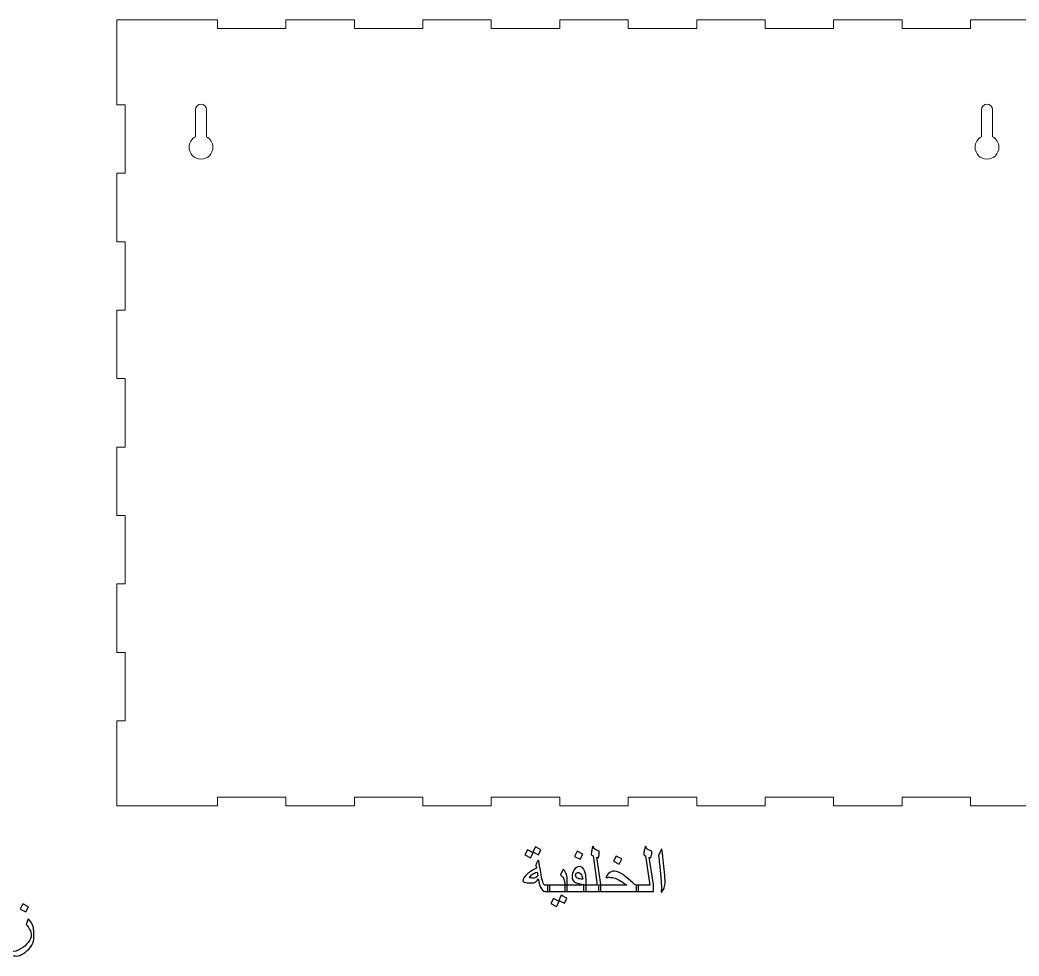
# Model space of a CAD drawing. Header units: millimetres. Extents: x -861 to 465, y -411 to 387.
# Drawn here: x -247.6 to 108.3, y -336.8 to -3.2 of the extents above; entities that cross this region are included whole.
import ezdxf

# ---------------------------------------------------------------- set-up
doc = ezdxf.new("R2010")
doc.units = ezdxf.units.MM
doc.header["$MEASUREMENT"] = 0
doc.layers.add('Layer 1', color=7, linetype='Continuous')

msp = doc.modelspace()

# ---------------------------------------------------------------- linework, layer by layer
at = {"layer": 'Layer 1', "lineweight": 9}
for points in [[(-213.146, -3.2077), (-213.146, -3.2077), (-213.146, -33.4527), (-213.146, -33.4527)], [(-201.681, -3.2077), (-201.681, -3.2077), (-213.146, -3.2077), (-213.146, -3.2077)], [(-177.291, -3.2077), (-177.291, -3.2077), (-201.681, -3.2077), (-201.681, -3.2077)], [(-177.291, -6.2077), (-177.291, -6.2077), (-177.291, -3.2077), (-177.291, -3.2077)], [(-152.901, -3.2077), (-152.901, -3.2077), (-152.901, -6.2077), (-152.901, -6.2077)], [(-128.511, -3.2077), (-128.511, -3.2077), (-152.901, -3.2077), (-152.901, -3.2077)], [(-128.511, -6.2077), (-128.511, -6.2077), (-128.511, -3.2077), (-128.511, -3.2077)], [(-104.121, -3.2077), (-104.121, -3.2077), (-104.121, -6.2077), (-104.121, -6.2077)], [(-79.731, -3.2077), (-79.731, -3.2077), (-104.121, -3.2077), (-104.121, -3.2077)], [(-79.731, -6.2077), (-79.731, -6.2077), (-79.731, -3.2077), (-79.731, -3.2077)], [(-55.341, -3.2077), (-55.341, -3.2077), (-55.341, -6.2077), (-55.341, -6.2077)], [(-43.146, -3.2077), (-43.146, -3.2077), (-55.341, -3.2077), (-55.341, -3.2077)], [(-30.951, -3.2077), (-30.951, -3.2077), (-43.146, -3.2077), (-43.146, -3.2077)], [(-30.951, -6.2077), (-30.951, -6.2077), (-30.951, -3.2077), (-30.951, -3.2077)], [(-6.561, -3.2077), (-6.561, -3.2077), (-6.561, -6.2077), (-6.561, -6.2077)], [(17.829, -3.2077), (17.829, -3.2077), (-6.561, -3.2077), (-6.561, -3.2077)], [(17.829, -6.2077), (17.829, -6.2077), (17.829, -3.2077), (17.829, -3.2077)], [(42.219, -3.2077), (42.219, -3.2077), (42.219, -6.2077), (42.219, -6.2077)], [(66.609, -3.2077), (66.609, -3.2077), (42.219, -3.2077), (42.219, -3.2077)], [(66.609, -6.2077), (66.609, -6.2077), (66.609, -3.2077), (66.609, -3.2077)], [(90.999, -3.2077), (90.999, -3.2077), (90.999, -6.2077), (90.999, -6.2077)], [(126.854, -3.2077), (126.854, -3.2077), (90.999, -3.2077), (90.999, -3.2077)], [(-152.901, -6.2077), (-152.901, -6.2077), (-177.291, -6.2077), (-177.291, -6.2077)], [(-104.121, -6.2077), (-104.121, -6.2077), (-128.511, -6.2077), (-128.511, -6.2077)], [(-55.341, -6.2077), (-55.341, -6.2077), (-79.731, -6.2077), (-79.731, -6.2077)], [(-6.561, -6.2077), (-6.561, -6.2077), (-30.951, -6.2077), (-30.951, -6.2077)], [(42.219, -6.2077), (42.219, -6.2077), (17.829, -6.2077), (17.829, -6.2077)], [(90.999, -6.2077), (90.999, -6.2077), (66.609, -6.2077), (66.609, -6.2077)], [(-213.146, -33.4527), (-213.146, -33.4527), (-210.146, -33.4527), (-210.146, -33.4527)], [(-210.146, -33.4527), (-210.146, -33.4527), (-210.146, -57.8427), (-210.146, -57.8427)], [(-213.146, -57.8427), (-213.146, -57.8427), (-213.146, -82.2327), (-213.146, -82.2327)], [(-210.146, -57.8427), (-210.146, -57.8427), (-213.146, -57.8427), (-213.146, -57.8427)], [(-213.146, -82.2327), (-213.146, -82.2327), (-210.146, -82.2327), (-210.146, -82.2327)], [(-210.146, -82.2327), (-210.146, -82.2327), (-210.146, -106.6227), (-210.146, -106.6227)], [(-213.146, -106.6227), (-213.146, -106.6227), (-213.146, -131.0127), (-213.146, -131.0127)], [(-210.146, -106.6227), (-210.146, -106.6227), (-213.146, -106.6227), (-213.146, -106.6227)], [(-213.146, -131.0127), (-213.146, -131.0127), (-210.146, -131.0127), (-210.146, -131.0127)], [(-210.146, -131.0127), (-210.146, -131.0127), (-210.146, -155.4027), (-210.146, -155.4027)], [(-213.146, -155.4027), (-213.146, -155.4027), (-213.146, -179.7927), (-213.146, -179.7927)], [(-210.146, -155.4027), (-210.146, -155.4027), (-213.146, -155.4027), (-213.146, -155.4027)], [(-213.146, -179.7927), (-213.146, -179.7927), (-210.146, -179.7927), (-210.146, -179.7927)], [(-210.146, -179.7927), (-210.146, -179.7927), (-210.146, -204.1827), (-210.146, -204.1827)], [(-213.146, -204.1827), (-213.146, -204.1827), (-213.146, -228.5727), (-213.146, -228.5727)], [(-210.146, -204.1827), (-210.146, -204.1827), (-213.146, -204.1827), (-213.146, -204.1827)], [(-213.146, -228.5727), (-213.146, -228.5727), (-210.146, -228.5727), (-210.146, -228.5727)], [(-210.146, -228.5727), (-210.146, -228.5727), (-210.146, -252.9627), (-210.146, -252.9627)], [(-213.146, -252.9627), (-213.146, -252.9627), (-213.146, -283.2077), (-213.146, -283.2077)], [(-210.146, -252.9627), (-210.146, -252.9627), (-213.146, -252.9627), (-213.146, -252.9627)], [(-177.291, -280.2077), (-177.291, -280.2077), (-152.901, -280.2077), (-152.901, -280.2077)], [(-177.291, -283.2077), (-177.291, -283.2077), (-177.291, -280.2077), (-177.291, -280.2077)], [(-152.901, -280.2077), (-152.901, -280.2077), (-152.901, -283.2077), (-152.901, -283.2077)], [(-128.511, -280.2077), (-128.511, -280.2077), (-104.121, -280.2077), (-104.121, -280.2077)], [(-128.511, -283.2077), (-128.511, -283.2077), (-128.511, -280.2077), (-128.511, -280.2077)], [(-104.121, -280.2077), (-104.121, -280.2077), (-104.121, -283.2077), (-104.121, -283.2077)], [(-79.731, -280.2077), (-79.731, -280.2077), (-55.341, -280.2077), (-55.341, -280.2077)], [(-79.731, -283.2077), (-79.731, -283.2077), (-79.731, -280.2077), (-79.731, -280.2077)], [(-55.341, -280.2077), (-55.341, -280.2077), (-55.341, -283.2077), (-55.341, -283.2077)], [(-30.951, -280.2077), (-30.951, -280.2077), (-6.561, -280.2077), (-6.561, -280.2077)], [(-30.951, -283.2077), (-30.951, -283.2077), (-30.951, -280.2077), (-30.951, -280.2077)], [(-6.561, -280.2077), (-6.561, -280.2077), (-6.561, -283.2077), (-6.561, -283.2077)], [(17.829, -280.2077), (17.829, -280.2077), (42.219, -280.2077), (42.219, -280.2077)], [(17.829, -283.2077), (17.829, -283.2077), (17.829, -280.2077), (17.829, -280.2077)], [(42.219, -280.2077), (42.219, -280.2077), (42.219, -283.2077), (42.219, -283.2077)], [(66.609, -280.2077), (66.609, -280.2077), (90.999, -280.2077), (90.999, -280.2077)], [(66.609, -283.2077), (66.609, -283.2077), (66.609, -280.2077), (66.609, -280.2077)], [(90.999, -280.2077), (90.999, -280.2077), (90.999, -283.2077), (90.999, -283.2077)], [(-213.146, -283.2077), (-213.146, -283.2077), (-177.291, -283.2077), (-177.291, -283.2077)], [(-152.901, -283.2077), (-152.901, -283.2077), (-128.511, -283.2077), (-128.511, -283.2077)], [(-104.121, -283.2077), (-104.121, -283.2077), (-79.731, -283.2077), (-79.731, -283.2077)], [(-55.341, -283.2077), (-55.341, -283.2077), (-43.146, -283.2077), (-43.146, -283.2077)], [(-43.146, -283.2077), (-43.146, -283.2077), (-30.951, -283.2077), (-30.951, -283.2077)], [(-6.561, -283.2077), (-6.561, -283.2077), (17.829, -283.2077), (17.829, -283.2077)], [(42.219, -283.2077), (42.219, -283.2077), (66.609, -283.2077), (66.609, -283.2077)], [(90.999, -283.2077), (90.999, -283.2077), (115.389, -283.2077), (115.389, -283.2077)]]:
    msp.add_open_spline(points, degree=3, dxfattribs=at)
at = {"layer": 'Layer 1', "color": 250, "lineweight": 18}
for points in [[(-181.146, -44.8068), (-181.146, -44.8068), (-181.146, -35.2077), (-181.146, -35.2077), (-181.146, -35.2077), (-181.146, -34.1077), (-182.046, -33.2077), (-183.146, -33.2077), (-183.146, -33.2077), (-184.246, -33.2077), (-185.146, -34.1077), (-185.146, -35.2077), (-185.146, -35.2077), (-185.146, -35.2077), (-185.146, -44.8068), (-185.146, -44.8068)], [(94.854, -44.8068), (94.854, -44.8068), (94.854, -35.2077), (94.854, -35.2077), (94.854, -35.2077), (94.854, -34.1077), (95.754, -33.2077), (96.854, -33.2077), (96.854, -33.2077), (97.954, -33.2077), (98.854, -34.1077), (98.854, -35.2077), (98.854, -35.2077), (98.854, -35.2077), (98.854, -44.8068), (98.854, -44.8068)], [(-185.146, -44.8068), (-186.4849, -45.5221), (-187.396, -46.9335), (-187.396, -48.5577), (-187.396, -48.5577), (-187.396, -50.9049), (-185.4932, -52.8077), (-183.146, -52.8077), (-183.146, -52.8077), (-180.7988, -52.8077), (-178.896, -50.9049), (-178.896, -48.5577), (-178.896, -48.5577), (-178.896, -46.9335), (-179.8071, -45.5221), (-181.146, -44.8068)], [(98.854, -44.8068), (100.1929, -45.5221), (101.104, -46.9335), (101.104, -48.5577), (101.104, -48.5577), (101.104, -50.9049), (99.2012, -52.8077), (96.854, -52.8077), (96.854, -52.8077), (94.5068, -52.8077), (92.604, -50.9049), (92.604, -48.5577), (92.604, -48.5577), (92.604, -46.9335), (93.5151, -45.5221), (94.854, -44.8068)]]:
    msp.add_open_spline(points, degree=3, knots=[0, 0, 0, 0, 0.2, 0.2, 0.2, 0.2, 0.4, 0.4, 0.4, 0.4, 0.6, 0.6, 0.6, 0.6, 1, 1, 1, 1], dxfattribs=at)
at = {"layer": 'Layer 1', "color": 250}
for points, knots in [([(-64.8462, -300.0087), (-64.8462, -300.0087), (-65.7648, -301.7867), (-65.7648, -301.7867), (-65.7648, -301.7867), (-65.7648, -301.7867), (-67.7926, -300.7326), (-67.7926, -300.7326), (-67.7926, -300.7326), (-67.7926, -300.7326), (-66.8359, -298.9419), (-66.8359, -298.9419), (-66.8359, -298.9419), (-66.8359, -298.9419), (-64.8462, -300.0087), (-64.8462, -300.0087)], [0, 0, 0, 0, 0.2, 0.2, 0.2, 0.2, 0.4, 0.4, 0.4, 0.4, 0.6, 0.6, 0.6, 0.6, 1, 1, 1, 1]), ([(-62.0268, -298.8657), (-62.0268, -298.8657), (-62.9412, -300.6691), (-62.9412, -300.6691), (-62.9412, -300.6691), (-62.9412, -300.6691), (-64.9732, -299.6277), (-64.9732, -299.6277), (-64.9732, -299.6277), (-64.9732, -299.6277), (-64.0334, -297.8243), (-64.0334, -297.8243), (-64.0334, -297.8243), (-64.0334, -297.8243), (-62.0268, -298.8657), (-62.0268, -298.8657)], [0, 0, 0, 0, 0.2, 0.2, 0.2, 0.2, 0.4, 0.4, 0.4, 0.4, 0.6, 0.6, 0.6, 0.6, 1, 1, 1, 1]), ([(-40.7205, -313.7247), (-40.7205, -313.7247), (-46.8419, -313.7247), (-46.8419, -313.7247), (-46.8419, -313.7247), (-46.8419, -313.7247), (-46.8419, -311.5657), (-46.8419, -311.5657), (-46.8419, -311.5657), (-46.8419, -311.5657), (-41.9651, -311.5657), (-41.9651, -311.5657), (-41.9651, -311.5657), (-41.9651, -311.5657), (-43.4891, -301.0162), (-43.4891, -301.0162), (-43.4891, -301.0162), (-43.4891, -301.0162), (-44.1241, -300.7114), (-44.1241, -300.7114), (-44.1241, -300.7114), (-44.1241, -300.1442), (-44.0733, -299.6108), (-43.9759, -299.1112), (-43.9759, -299.1112), (-43.8743, -298.6159), (-43.7262, -298.1291), (-43.5272, -297.6634), (-43.5272, -297.6634), (-43.5272, -297.6634), (-43.3367, -297.7989), (-43.3367, -297.7989), (-43.3367, -297.7989), (-43.3367, -298.2773), (-43.0658, -298.6371), (-42.5197, -298.8784), (-42.5197, -298.8784), (-42.1048, -299.0435), (-41.6815, -299.2086), (-41.2539, -299.3737), (-41.2539, -299.3737), (-41.2539, -299.7843), (-41.2878, -300.2204), (-41.3555, -300.686), (-41.3555, -300.686), (-41.419, -301.1559), (-41.4994, -301.5031), (-41.5926, -301.7317), (-41.5926, -301.7317), (-41.5926, -301.7317), (-42.1937, -301.5327), (-42.1937, -301.5327), (-42.1937, -301.5327), (-42.1937, -301.5327), (-40.7205, -311.2905), (-40.7205, -311.2905), (-40.7205, -311.2905), (-40.7205, -311.2905), (-40.7205, -313.7247), (-40.7205, -313.7247)], [0, 0, 0, 0, 0.0625, 0.0625, 0.0625, 0.0625, 0.125, 0.125, 0.125, 0.125, 0.1875, 0.1875, 0.1875, 0.1875, 0.25, 0.25, 0.25, 0.25, 0.3125, 0.3125, 0.3125, 0.3125, 0.375, 0.375, 0.375, 0.375, 0.4375, 0.4375, 0.4375, 0.4375, 0.5, 0.5, 0.5, 0.5, 0.5625, 0.5625, 0.5625, 0.5625, 0.625, 0.625, 0.625, 0.625, 0.6875, 0.6875, 0.6875, 0.6875, 0.75, 0.75, 0.75, 0.75, 0.8125, 0.8125, 0.8125, 0.8125, 0.875, 0.875, 0.875, 0.875, 1, 1, 1, 1]), ([(-22.0049, -313.7247), (-22.0049, -313.7247), (-28.1263, -313.7247), (-28.1263, -313.7247), (-28.1263, -313.7247), (-28.1263, -313.7247), (-28.1263, -311.5657), (-28.1263, -311.5657), (-28.1263, -311.5657), (-28.1263, -311.5657), (-23.2495, -311.5657), (-23.2495, -311.5657), (-23.2495, -311.5657), (-23.2495, -311.5657), (-24.7735, -301.0162), (-24.7735, -301.0162), (-24.7735, -301.0162), (-24.7735, -301.0162), (-25.4085, -300.7114), (-25.4085, -300.7114), (-25.4085, -300.7114), (-25.4085, -300.1442), (-25.3577, -299.6108), (-25.2603, -299.1112), (-25.2603, -299.1112), (-25.1587, -298.6159), (-25.0106, -298.1291), (-24.8116, -297.6634), (-24.8116, -297.6634), (-24.8116, -297.6634), (-24.6211, -297.7989), (-24.6211, -297.7989), (-24.6211, -297.7989), (-24.6211, -298.2773), (-24.3502, -298.6371), (-23.8041, -298.8784), (-23.8041, -298.8784), (-23.3892, -299.0435), (-22.9659, -299.2086), (-22.5383, -299.3737), (-22.5383, -299.3737), (-22.5383, -299.7843), (-22.5722, -300.2204), (-22.6399, -300.686), (-22.6399, -300.686), (-22.7034, -301.1559), (-22.7838, -301.5031), (-22.877, -301.7317), (-22.877, -301.7317), (-22.877, -301.7317), (-23.4781, -301.5327), (-23.4781, -301.5327), (-23.4781, -301.5327), (-23.4781, -301.5327), (-22.0049, -311.2905), (-22.0049, -311.2905), (-22.0049, -311.2905), (-22.0049, -311.2905), (-22.0049, -313.7247), (-22.0049, -313.7247)], [0, 0, 0, 0, 0.0625, 0.0625, 0.0625, 0.0625, 0.125, 0.125, 0.125, 0.125, 0.1875, 0.1875, 0.1875, 0.1875, 0.25, 0.25, 0.25, 0.25, 0.3125, 0.3125, 0.3125, 0.3125, 0.375, 0.375, 0.375, 0.375, 0.4375, 0.4375, 0.4375, 0.4375, 0.5, 0.5, 0.5, 0.5, 0.5625, 0.5625, 0.5625, 0.5625, 0.625, 0.625, 0.625, 0.625, 0.6875, 0.6875, 0.6875, 0.6875, 0.75, 0.75, 0.75, 0.75, 0.8125, 0.8125, 0.8125, 0.8125, 0.875, 0.875, 0.875, 0.875, 1, 1, 1, 1]), ([(-17.8139, -310.5582), (-17.8139, -311.2186), (-17.9367, -311.862), (-18.178, -312.4801), (-18.178, -312.4801), (-18.305, -312.8103), (-18.5759, -313.3352), (-18.995, -314.0549), (-18.995, -314.0549), (-18.995, -314.0549), (-19.2194, -313.9321), (-19.2194, -313.9321), (-19.2194, -313.9321), (-19.1897, -313.6908), (-19.1643, -313.4157), (-19.1432, -313.0982), (-19.1432, -313.0982), (-19.122, -312.7849), (-19.1093, -312.5732), (-19.1093, -312.4674), (-19.1093, -312.4674), (-19.1093, -311.608), (-19.177, -310.4058), (-19.3125, -308.8648), (-19.3125, -308.8648), (-19.4522, -307.3239), (-19.6131, -305.7152), (-19.8036, -304.0346), (-19.8036, -304.0346), (-19.9221, -303.0186), (-20.0491, -301.9814), (-20.1888, -300.9231), (-20.1888, -300.9231), (-20.0237, -300.559), (-19.8332, -300.1696), (-19.6215, -299.7462), (-19.6215, -299.7462), (-19.4099, -299.3271), (-19.2109, -298.9334), (-19.0204, -298.5609), (-19.0204, -298.5609), (-18.8892, -299.5007), (-18.7198, -300.7919), (-18.5166, -302.4259), (-18.5166, -302.4259), (-18.3134, -304.0642), (-18.1526, -305.5374), (-18.0383, -306.854), (-18.0383, -306.854), (-17.8901, -308.4881), (-17.8139, -309.7242), (-17.8139, -310.5582)], [0, 0, 0, 0, 0.07142857, 0.07142857, 0.07142857, 0.07142857, 0.14285714, 0.14285714, 0.14285714, 0.14285714, 0.21428571, 0.21428571, 0.21428571, 0.21428571, 0.28571429, 0.28571429, 0.28571429, 0.28571429, 0.35714286, 0.35714286, 0.35714286, 0.35714286, 0.42857143, 0.42857143, 0.42857143, 0.42857143, 0.5, 0.5, 0.5, 0.5, 0.57142857, 0.57142857, 0.57142857, 0.57142857, 0.64285714, 0.64285714, 0.64285714, 0.64285714, 0.71428571, 0.71428571, 0.71428571, 0.71428571, 0.78571429, 0.78571429, 0.78571429, 0.78571429, 0.85714286, 0.85714286, 0.85714286, 0.85714286, 1, 1, 1, 1]), ([(-47.1128, -300.4998), (-47.1128, -300.4998), (-48.0695, -302.2947), (-48.0695, -302.2947), (-48.0695, -302.2947), (-48.0695, -302.2947), (-50.0592, -301.2575), (-50.0592, -301.2575), (-50.0592, -301.2575), (-50.0592, -301.2575), (-49.149, -299.4499), (-49.149, -299.4499), (-49.149, -299.4499), (-49.149, -299.4499), (-47.1128, -300.4998), (-47.1128, -300.4998)], [0, 0, 0, 0, 0.2, 0.2, 0.2, 0.2, 0.4, 0.4, 0.4, 0.4, 0.6, 0.6, 0.6, 0.6, 1, 1, 1, 1]), ([(-33.2275, -302.1762), (-33.2275, -302.1762), (-34.1842, -303.9711), (-34.1842, -303.9711), (-34.1842, -303.9711), (-34.1842, -303.9711), (-36.1739, -302.9339), (-36.1739, -302.9339), (-36.1739, -302.9339), (-36.1739, -302.9339), (-35.2637, -301.1263), (-35.2637, -301.1263), (-35.2637, -301.1263), (-35.2637, -301.1263), (-33.2275, -302.1762), (-33.2275, -302.1762)], [0, 0, 0, 0, 0.2, 0.2, 0.2, 0.2, 0.4, 0.4, 0.4, 0.4, 0.6, 0.6, 0.6, 0.6, 1, 1, 1, 1]), ([(-58.8518, -313.7247), (-58.8518, -313.7247), (-60.6256, -313.7247), (-60.6256, -313.7247), (-60.6256, -313.7247), (-61.2182, -313.7247), (-61.7432, -313.2167), (-62.2004, -312.2049), (-62.2004, -312.2049), (-62.539, -311.4429), (-62.81, -310.465), (-63.0174, -309.2712), (-63.0174, -309.2712), (-63.2629, -309.7327), (-63.5804, -310.0883), (-63.9572, -310.3465), (-63.9572, -310.3465), (-64.3382, -310.6005), (-64.7404, -310.7275), (-65.1595, -310.7275), (-65.1595, -310.7275), (-66.1077, -310.7275), (-66.8994, -310.664), (-67.5301, -310.537), (-67.5301, -310.537), (-68.1609, -310.4058), (-68.4784, -310.2449), (-68.4784, -310.0459), (-68.4784, -310.0459), (-68.4784, -309.3347), (-68.017, -308.5473), (-67.0941, -307.6837), (-67.0941, -307.6837), (-66.1755, -306.8201), (-65.024, -306.0624), (-63.6397, -305.4189), (-63.6397, -305.4189), (-63.6566, -305.3512), (-63.6905, -305.1818), (-63.7455, -304.8982), (-63.7455, -304.8982), (-63.8006, -304.6188), (-63.8302, -304.4452), (-63.8302, -304.3817), (-63.8302, -304.3817), (-63.8302, -304.0981), (-63.7328, -303.7848), (-63.5381, -303.4419), (-63.5381, -303.4419), (-63.3772, -303.1583), (-63.1656, -302.8704), (-62.9031, -302.5741), (-62.9031, -302.5741), (-62.8184, -303.0863), (-62.7338, -303.5816), (-62.6491, -304.06), (-62.6491, -304.06), (-62.5602, -304.5384), (-62.4628, -305.0337), (-62.3443, -305.5459), (-62.3443, -305.5459), (-62.3443, -305.5459), (-61.976, -307.6753), (-61.976, -307.6753), (-61.976, -307.6753), (-61.7686, -308.8479), (-61.5823, -309.7157), (-61.4172, -310.2788), (-61.4172, -310.2788), (-61.159, -311.1381), (-60.8965, -311.5657), (-60.6213, -311.5657), (-60.6213, -311.5657), (-60.6213, -311.5657), (-58.8518, -311.5657), (-58.8518, -311.5657), (-58.8518, -311.5657), (-58.8518, -311.5657), (-58.8518, -313.7247), (-58.8518, -313.7247)], [0, 0, 0, 0, 0.04761905, 0.04761905, 0.04761905, 0.04761905, 0.0952381, 0.0952381, 0.0952381, 0.0952381, 0.14285714, 0.14285714, 0.14285714, 0.14285714, 0.19047619, 0.19047619, 0.19047619, 0.19047619, 0.23809524, 0.23809524, 0.23809524, 0.23809524, 0.28571429, 0.28571429, 0.28571429, 0.28571429, 0.33333333, 0.33333333, 0.33333333, 0.33333333, 0.38095238, 0.38095238, 0.38095238, 0.38095238, 0.42857143, 0.42857143, 0.42857143, 0.42857143, 0.47619048, 0.47619048, 0.47619048, 0.47619048, 0.52380952, 0.52380952, 0.52380952, 0.52380952, 0.57142857, 0.57142857, 0.57142857, 0.57142857, 0.61904762, 0.61904762, 0.61904762, 0.61904762, 0.66666667, 0.66666667, 0.66666667, 0.66666667, 0.71428571, 0.71428571, 0.71428571, 0.71428571, 0.76190476, 0.76190476, 0.76190476, 0.76190476, 0.80952381, 0.80952381, 0.80952381, 0.80952381, 0.85714286, 0.85714286, 0.85714286, 0.85714286, 0.9047619, 0.9047619, 0.9047619, 0.9047619, 1, 1, 1, 1]), ([(-52.6542, -313.7247), (-52.6542, -313.7247), (-59.7154, -313.7247), (-59.7154, -313.7247), (-59.7154, -313.7247), (-59.7154, -313.7247), (-59.7154, -311.5657), (-59.7154, -311.5657), (-59.7154, -311.5657), (-59.7154, -311.5657), (-53.5432, -311.5657), (-53.5432, -311.5657), (-53.5432, -311.5657), (-53.5432, -310.592), (-53.6617, -309.8512), (-53.8946, -309.339), (-53.8946, -309.339), (-54.0512, -308.9834), (-54.4407, -308.4754), (-55.0672, -307.8065), (-55.0672, -307.8065), (-55.0672, -307.8065), (-54.0893, -305.7745), (-54.0893, -305.7745), (-54.0893, -305.7745), (-53.5009, -306.528), (-53.1326, -307.1122), (-52.9844, -307.5356), (-52.9844, -307.5356), (-52.7643, -308.1706), (-52.6542, -309.2247), (-52.6542, -310.6979), (-52.6542, -310.6979), (-52.6542, -310.6979), (-52.6542, -313.7247), (-52.6542, -313.7247)], [0, 0, 0, 0, 0.1, 0.1, 0.1, 0.1, 0.2, 0.2, 0.2, 0.2, 0.3, 0.3, 0.3, 0.3, 0.4, 0.4, 0.4, 0.4, 0.5, 0.5, 0.5, 0.5, 0.6, 0.6, 0.6, 0.6, 0.7, 0.7, 0.7, 0.7, 0.8, 0.8, 0.8, 0.8, 1, 1, 1, 1]), ([(-45.9698, -313.7247), (-45.9698, -313.7247), (-53.5136, -313.7247), (-53.5136, -313.7247), (-53.5136, -313.7247), (-53.5136, -313.7247), (-53.5136, -311.5657), (-53.5136, -311.5657), (-53.5136, -311.5657), (-53.5136, -311.5657), (-49.2591, -311.5657), (-49.2591, -311.5657), (-49.2591, -311.5657), (-48.7469, -311.5657), (-48.3108, -311.5488), (-47.951, -311.5107), (-47.951, -311.5107), (-47.5912, -311.4726), (-47.1975, -311.3921), (-46.7784, -311.2694), (-46.7784, -311.2694), (-48.2008, -311.0619), (-49.1236, -310.8714), (-49.547, -310.6894), (-49.547, -310.6894), (-50.4995, -310.2745), (-50.9736, -309.576), (-50.9736, -308.5854), (-50.9736, -308.5854), (-50.9736, -307.7176), (-50.745, -306.9006), (-50.292, -306.1343), (-50.292, -306.1343), (-49.7756, -305.2665), (-49.1533, -304.8347), (-48.4167, -304.8347), (-48.4167, -304.8347), (-47.57, -304.8347), (-46.9308, -305.3723), (-46.4905, -306.4434), (-46.4905, -306.4434), (-46.1434, -307.2943), (-45.9698, -308.2976), (-45.9698, -309.4533), (-45.9698, -309.4533), (-45.9698, -309.4533), (-45.9698, -313.7247), (-45.9698, -313.7247)], [0, 0, 0, 0, 0.07692308, 0.07692308, 0.07692308, 0.07692308, 0.15384615, 0.15384615, 0.15384615, 0.15384615, 0.23076923, 0.23076923, 0.23076923, 0.23076923, 0.30769231, 0.30769231, 0.30769231, 0.30769231, 0.38461538, 0.38461538, 0.38461538, 0.38461538, 0.46153846, 0.46153846, 0.46153846, 0.46153846, 0.53846154, 0.53846154, 0.53846154, 0.53846154, 0.61538462, 0.61538462, 0.61538462, 0.61538462, 0.69230769, 0.69230769, 0.69230769, 0.69230769, 0.76923077, 0.76923077, 0.76923077, 0.76923077, 0.84615385, 0.84615385, 0.84615385, 0.84615385, 1, 1, 1, 1]), ([(-63.1825, -308.1917), (-63.1825, -308.1917), (-63.4238, -306.8413), (-63.4238, -306.8413), (-63.4238, -306.8413), (-64.135, -307.0995), (-64.698, -307.3662), (-65.1087, -307.6414), (-65.1087, -307.6414), (-65.5193, -307.9166), (-65.8622, -308.2849), (-66.1416, -308.7378), (-66.1416, -308.7378), (-65.968, -308.814), (-65.7691, -308.8733), (-65.5362, -308.9114), (-65.5362, -308.9114), (-65.3076, -308.9537), (-64.9901, -308.9749), (-64.588, -308.9749), (-64.588, -308.9749), (-64.0969, -308.9749), (-63.627, -308.7124), (-63.1825, -308.1917)], [0, 0, 0, 0, 0.14285714, 0.14285714, 0.14285714, 0.14285714, 0.28571429, 0.28571429, 0.28571429, 0.28571429, 0.42857143, 0.42857143, 0.42857143, 0.42857143, 0.57142857, 0.57142857, 0.57142857, 0.57142857, 0.71428571, 0.71428571, 0.71428571, 0.71428571, 1, 1, 1, 1]), ([(-47.0874, -309.4067), (-47.2779, -308.7421), (-47.4599, -308.251), (-47.6335, -307.925), (-47.6335, -307.925), (-47.9722, -307.3027), (-48.3828, -306.9937), (-48.8612, -306.9937), (-48.8612, -306.9937), (-49.0898, -306.9937), (-49.2887, -307.0868), (-49.4538, -307.2689), (-49.4538, -307.2689), (-49.6189, -307.4509), (-49.7036, -307.6668), (-49.7036, -307.9123), (-49.7036, -307.9123), (-49.7036, -308.5431), (-49.3776, -308.9664), (-48.7257, -309.1823), (-48.7257, -309.1823), (-48.4929, -309.2585), (-47.9468, -309.3305), (-47.0874, -309.4067)], [0, 0, 0, 0, 0.14285714, 0.14285714, 0.14285714, 0.14285714, 0.28571429, 0.28571429, 0.28571429, 0.28571429, 0.42857143, 0.42857143, 0.42857143, 0.42857143, 0.57142857, 0.57142857, 0.57142857, 0.57142857, 0.71428571, 0.71428571, 0.71428571, 0.71428571, 1, 1, 1, 1]), ([(-27.2585, -313.7247), (-27.2585, -313.7247), (-41.5841, -313.7247), (-41.5841, -313.7247), (-41.5841, -313.7247), (-41.5841, -313.7247), (-41.5841, -311.5657), (-41.5841, -311.5657), (-41.5841, -311.5657), (-41.5841, -311.5657), (-31.4749, -311.5657), (-31.4749, -311.5657), (-31.4749, -311.5657), (-32.3173, -310.9095), (-33.0285, -310.4015), (-33.6085, -310.0375), (-33.6085, -310.0375), (-34.3282, -309.5803), (-34.9843, -309.2501), (-35.5812, -309.0426), (-35.5812, -309.0426), (-36.2501, -308.8098), (-36.9274, -308.6955), (-37.6132, -308.6955), (-37.6132, -308.6955), (-38.0366, -308.6955), (-38.4599, -308.7251), (-38.8917, -308.7844), (-38.8917, -308.7844), (-38.6504, -308.1748), (-38.3371, -307.6837), (-37.9477, -307.3154), (-37.9477, -307.3154), (-37.3889, -306.7778), (-36.6777, -306.5111), (-35.8141, -306.5111), (-35.8141, -306.5111), (-34.9716, -306.5111), (-33.9768, -306.926), (-32.8253, -307.7515), (-32.8253, -307.7515), (-32.2581, -308.1621), (-31.3267, -308.9495), (-30.0356, -310.1052), (-30.0356, -310.1052), (-29.0365, -311.0027), (-28.3592, -311.4895), (-28.0036, -311.5657), (-28.0036, -311.5657), (-28.0036, -311.5657), (-27.2585, -311.5657), (-27.2585, -311.5657), (-27.2585, -311.5657), (-27.2585, -311.5657), (-27.2585, -313.7247), (-27.2585, -313.7247)], [0, 0, 0, 0, 0.06666667, 0.06666667, 0.06666667, 0.06666667, 0.13333333, 0.13333333, 0.13333333, 0.13333333, 0.2, 0.2, 0.2, 0.2, 0.26666667, 0.26666667, 0.26666667, 0.26666667, 0.33333333, 0.33333333, 0.33333333, 0.33333333, 0.4, 0.4, 0.4, 0.4, 0.46666667, 0.46666667, 0.46666667, 0.46666667, 0.53333333, 0.53333333, 0.53333333, 0.53333333, 0.6, 0.6, 0.6, 0.6, 0.66666667, 0.66666667, 0.66666667, 0.66666667, 0.73333333, 0.73333333, 0.73333333, 0.73333333, 0.8, 0.8, 0.8, 0.8, 0.86666667, 0.86666667, 0.86666667, 0.86666667, 1, 1, 1, 1]), ([(-55.6006, -317.3061), (-55.6006, -317.3061), (-56.5192, -319.0841), (-56.5192, -319.0841), (-56.5192, -319.0841), (-56.5192, -319.0841), (-58.547, -318.03), (-58.547, -318.03), (-58.547, -318.03), (-58.547, -318.03), (-57.5903, -316.2393), (-57.5903, -316.2393), (-57.5903, -316.2393), (-57.5903, -316.2393), (-55.6006, -317.3061), (-55.6006, -317.3061)], [0, 0, 0, 0, 0.2, 0.2, 0.2, 0.2, 0.4, 0.4, 0.4, 0.4, 0.6, 0.6, 0.6, 0.6, 1, 1, 1, 1]), ([(-52.7812, -316.1631), (-52.7812, -316.1631), (-53.6956, -317.9665), (-53.6956, -317.9665), (-53.6956, -317.9665), (-53.6956, -317.9665), (-55.7276, -316.9251), (-55.7276, -316.9251), (-55.7276, -316.9251), (-55.7276, -316.9251), (-54.7878, -315.1217), (-54.7878, -315.1217), (-54.7878, -315.1217), (-54.7878, -315.1217), (-52.7812, -316.1631), (-52.7812, -316.1631)], [0, 0, 0, 0, 0.2, 0.2, 0.2, 0.2, 0.4, 0.4, 0.4, 0.4, 0.6, 0.6, 0.6, 0.6, 1, 1, 1, 1]), ([(-244.6077, -319.265), (-244.6077, -319.265), (-245.5644, -321.0599), (-245.5644, -321.0599), (-245.5644, -321.0599), (-245.5644, -321.0599), (-247.5541, -320.0227), (-247.5541, -320.0227), (-247.5541, -320.0227), (-247.5541, -320.0227), (-246.6439, -318.2151), (-246.6439, -318.2151), (-246.6439, -318.2151), (-246.6439, -318.2151), (-244.6077, -319.265), (-244.6077, -319.265)], [0, 0, 0, 0, 0.2, 0.2, 0.2, 0.2, 0.4, 0.4, 0.4, 0.4, 0.6, 0.6, 0.6, 0.6, 1, 1, 1, 1]), ([(-242.7281, -330.8093), (-242.7281, -331.7194), (-243.1176, -332.6635), (-243.8965, -333.6414), (-243.8965, -333.6414), (-244.5738, -334.5007), (-245.4163, -335.2416), (-246.428, -335.8639), (-246.428, -335.8639), (-247.3848, -336.4608), (-248.1764, -336.7571), (-248.7987, -336.7571), (-248.7987, -336.7571), (-249.3702, -336.7571), (-249.984, -336.6724), (-250.6487, -336.5073), (-250.6487, -336.5073), (-251.1524, -336.3846), (-251.7578, -336.1856), (-252.4605, -335.9189), (-252.4605, -335.9189), (-253.0532, -335.6945), (-253.6459, -335.4702), (-254.2343, -335.2458), (-254.2343, -335.2458), (-254.2343, -335.2458), (-254.0226, -334.7505), (-254.0226, -334.7505), (-254.0226, -334.7505), (-253.4765, -334.8606), (-252.9093, -334.9706), (-252.3166, -335.0849), (-252.3166, -335.0849), (-251.7239, -335.1992), (-251.1863, -335.2585), (-250.7079, -335.2585), (-250.7079, -335.2585), (-249.6496, -335.2585), (-248.5447, -334.9198), (-247.3932, -334.2425), (-247.3932, -334.2425), (-246.3476, -333.6202), (-245.4586, -332.837), (-244.722, -331.8888), (-244.722, -331.8888), (-243.9854, -330.9405), (-243.6171, -330.0896), (-243.6171, -329.3276), (-243.6171, -329.3276), (-243.6171, -328.6714), (-243.8076, -327.9856), (-244.1844, -327.266), (-244.1844, -327.266), (-244.4892, -326.686), (-244.921, -326.0933), (-245.4713, -325.4795), (-245.4713, -325.4795), (-245.4713, -325.4795), (-244.7728, -323.5237), (-244.7728, -323.5237), (-244.7728, -323.5237), (-244.0955, -324.1545), (-243.5959, -324.781), (-243.2742, -325.4118), (-243.2742, -325.4118), (-242.9101, -326.123), (-242.7281, -326.9188), (-242.7281, -327.7951), (-242.7281, -327.7951), (-242.7281, -327.7951), (-242.7281, -330.8093), (-242.7281, -330.8093)], [0, 0, 0, 0, 0.05263158, 0.05263158, 0.05263158, 0.05263158, 0.10526316, 0.10526316, 0.10526316, 0.10526316, 0.15789474, 0.15789474, 0.15789474, 0.15789474, 0.21052632, 0.21052632, 0.21052632, 0.21052632, 0.26315789, 0.26315789, 0.26315789, 0.26315789, 0.31578947, 0.31578947, 0.31578947, 0.31578947, 0.36842105, 0.36842105, 0.36842105, 0.36842105, 0.42105263, 0.42105263, 0.42105263, 0.42105263, 0.47368421, 0.47368421, 0.47368421, 0.47368421, 0.52631579, 0.52631579, 0.52631579, 0.52631579, 0.57894737, 0.57894737, 0.57894737, 0.57894737, 0.63157895, 0.63157895, 0.63157895, 0.63157895, 0.68421053, 0.68421053, 0.68421053, 0.68421053, 0.73684211, 0.73684211, 0.73684211, 0.73684211, 0.78947368, 0.78947368, 0.78947368, 0.78947368, 0.84210526, 0.84210526, 0.84210526, 0.84210526, 0.89473684, 0.89473684, 0.89473684, 0.89473684, 1, 1, 1, 1])]:
    msp.add_open_spline(points, degree=3, knots=knots, dxfattribs=at)

doc.saveas('drawing.dxf')
